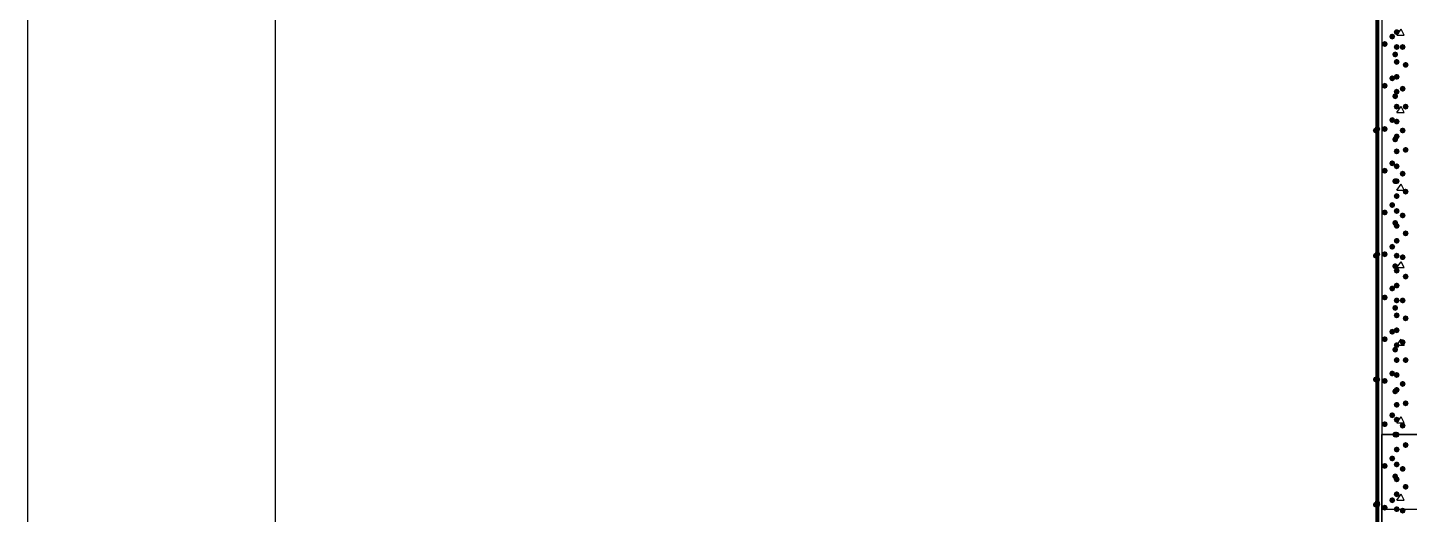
# Model space of a CAD drawing. Header units: millimetres. Extents: x 0 to 420, y 0 to 297.
# Drawn here: x 0.21 to 39.43, y 147.98 to 161.8 of the extents above; entities that cross this region are included whole.
import ezdxf

# ---------------------------------------------------------------- set-up
doc = ezdxf.new("R2010")
doc.units = ezdxf.units.MM
doc.layers.get('0').update_dxf_attribs({"linetype": 'CONTINUOUS'})

msp = doc.modelspace()

# ---------------------------------------------------------------- hatches: boundary and pattern name
at = {"true_color": 0x000007}
h = msp.add_hatch(color=0, dxfattribs=at)
h.paths.add_polyline_path([(38.565667, 228.049667), (38.523333, 228.049667), (38.565667, 84.455)], flags=0)
h.paths.add_polyline_path([(38.523333, 228.049667), (38.565667, 84.455), (38.523333, 84.455)], flags=0)
at = {"true_color": 0x000008}
for points in [[(39.031333, 161.544), (39.006462, 161.484204), (38.946667, 161.459333), (38.886871, 161.484204), (38.862, 161.544), (38.886871, 161.603796), (38.946667, 161.628667), (39.006462, 161.603796)], [(39.158333, 161.671), (39.133463, 161.611204), (39.073667, 161.586333), (39.013871, 161.611204), (38.989, 161.671), (39.013871, 161.730796), (39.073667, 161.755667), (39.133462, 161.730796)], [(38.819667, 161.332333), (38.794796, 161.272537), (38.735, 161.247667), (38.675204, 161.272537), (38.650333, 161.332333), (38.675204, 161.392129), (38.735, 161.417), (38.794796, 161.392129)], [(39.158333, 161.247667), (39.133463, 161.187871), (39.073667, 161.163), (39.013871, 161.187871), (38.989, 161.247667), (39.013871, 161.307462), (39.073667, 161.332333), (39.133462, 161.307463)], [(39.327667, 161.247667), (39.302796, 161.187871), (39.243, 161.163), (39.183204, 161.187871), (39.158333, 161.247667), (39.183204, 161.307462), (39.243, 161.332333), (39.302796, 161.307463)], [(39.116, 161.036), (39.091129, 160.976204), (39.031333, 160.951333), (38.971537, 160.976204), (38.946667, 161.036), (38.971537, 161.095796), (39.031333, 161.120667), (39.091129, 161.095796)], [(39.158333, 160.824333), (39.133463, 160.764537), (39.073667, 160.739667), (39.013871, 160.764537), (38.989, 160.824333), (39.013871, 160.884129), (39.073667, 160.909), (39.133462, 160.884129)], [(39.412333, 160.739667), (39.387463, 160.679871), (39.327667, 160.655), (39.267871, 160.679871), (39.243, 160.739667), (39.267871, 160.799462), (39.327667, 160.824333), (39.387462, 160.799463)], [(39.031333, 160.358667), (39.006462, 160.298871), (38.946667, 160.274), (38.886871, 160.298871), (38.862, 160.358667), (38.886871, 160.418462), (38.946667, 160.443333), (39.006462, 160.418463)], [(39.158333, 160.401), (39.133463, 160.341204), (39.073667, 160.316333), (39.013871, 160.341204), (38.989, 160.401), (39.013871, 160.460796), (39.073667, 160.485667), (39.133462, 160.460796)], [(38.819667, 160.147), (38.794796, 160.087204), (38.735, 160.062333), (38.675204, 160.087204), (38.650333, 160.147), (38.675204, 160.206796), (38.735, 160.231667), (38.794796, 160.206796)], [(39.158333, 159.977667), (39.133463, 159.917871), (39.073667, 159.893), (39.013871, 159.917871), (38.989, 159.977667), (39.013871, 160.037462), (39.073667, 160.062333), (39.133462, 160.037463)], [(39.327667, 160.062333), (39.302796, 160.002537), (39.243, 159.977667), (39.183204, 160.002537), (39.158333, 160.062333), (39.183204, 160.122129), (39.243, 160.147), (39.302796, 160.122129)], [(39.116, 159.850667), (39.091129, 159.790871), (39.031333, 159.766), (38.971537, 159.790871), (38.946667, 159.850667), (38.971537, 159.910462), (39.031333, 159.935333), (39.091129, 159.910463)], [(39.158333, 159.554333), (39.133463, 159.494537), (39.073667, 159.469667), (39.013871, 159.494537), (38.989, 159.554333), (39.013871, 159.614129), (39.073667, 159.639), (39.133462, 159.614129)], [(39.412333, 159.554333), (39.387463, 159.494537), (39.327667, 159.469667), (39.267871, 159.494537), (39.243, 159.554333), (39.267871, 159.614129), (39.327667, 159.639), (39.387462, 159.614129)], [(39.031333, 159.173333), (39.006462, 159.113537), (38.946667, 159.088667), (38.886871, 159.113537), (38.862, 159.173333), (38.886871, 159.233129), (38.946667, 159.258), (39.006462, 159.233129)], [(38.819667, 158.919333), (38.794796, 158.859537), (38.735, 158.834667), (38.675204, 158.859537), (38.650333, 158.919333), (38.675204, 158.979129), (38.735, 159.004), (38.794796, 158.979129)], [(39.158333, 159.131), (39.133463, 159.071204), (39.073667, 159.046333), (39.013871, 159.071204), (38.989, 159.131), (39.013871, 159.190796), (39.073667, 159.215667), (39.133462, 159.190796)], [(39.327667, 158.877), (39.302796, 158.817204), (39.243, 158.792333), (39.183204, 158.817204), (39.158333, 158.877), (39.183204, 158.936796), (39.243, 158.961667), (39.302796, 158.936796)], [(39.116, 158.623), (39.091129, 158.563204), (39.031333, 158.538333), (38.971537, 158.563204), (38.946667, 158.623), (38.971537, 158.682796), (39.031333, 158.707667), (39.091129, 158.682796)], [(39.158333, 158.707667), (39.133463, 158.647871), (39.073667, 158.623), (39.013871, 158.647871), (38.989, 158.707667), (39.013871, 158.767462), (39.073667, 158.792333), (39.133462, 158.767463)], [(39.158333, 158.284333), (39.133463, 158.224538), (39.073667, 158.199667), (39.013871, 158.224538), (38.989, 158.284333), (39.013871, 158.344129), (39.073667, 158.369), (39.133462, 158.344129)], [(39.412333, 158.326667), (39.387463, 158.266871), (39.327667, 158.242), (39.267871, 158.266871), (39.243, 158.326667), (39.267871, 158.386462), (39.327667, 158.411333), (39.387462, 158.386463)], [(38.819667, 157.734), (38.794796, 157.674204), (38.735, 157.649333), (38.675204, 157.674204), (38.650333, 157.734), (38.675204, 157.793796), (38.735, 157.818667), (38.794796, 157.793796)], [(39.031333, 157.945667), (39.006462, 157.885871), (38.946667, 157.861), (38.886871, 157.885871), (38.862, 157.945667), (38.886871, 158.005462), (38.946667, 158.030333), (39.006462, 158.005463)], [(39.158333, 157.861), (39.133463, 157.801204), (39.073667, 157.776333), (39.013871, 157.801204), (38.989, 157.861), (39.013871, 157.920796), (39.073667, 157.945667), (39.133462, 157.920796)], [(39.327667, 157.649333), (39.302796, 157.589538), (39.243, 157.564667), (39.183204, 157.589538), (39.158333, 157.649333), (39.183204, 157.709129), (39.243, 157.734), (39.302796, 157.709129)], [(39.116, 157.437667), (39.091129, 157.377871), (39.031333, 157.353), (38.971537, 157.377871), (38.946667, 157.437667), (38.971537, 157.497462), (39.031333, 157.522333), (39.091129, 157.497463)], [(39.158333, 157.437667), (39.133463, 157.377871), (39.073667, 157.353), (39.013871, 157.377871), (38.989, 157.437667), (39.013871, 157.497462), (39.073667, 157.522333), (39.133462, 157.497463)], [(39.158333, 157.014333), (39.133463, 156.954537), (39.073667, 156.929667), (39.013871, 156.954537), (38.989, 157.014333), (39.013871, 157.074129), (39.073667, 157.099), (39.133462, 157.074129)], [(39.412333, 157.141333), (39.387463, 157.081537), (39.327667, 157.056667), (39.267871, 157.081537), (39.243, 157.141333), (39.267871, 157.201129), (39.327667, 157.226), (39.387462, 157.201129)], [(38.819667, 156.548667), (38.794796, 156.488871), (38.735, 156.464), (38.675204, 156.488871), (38.650333, 156.548667), (38.675204, 156.608462), (38.735, 156.633333), (38.794796, 156.608463)], [(39.031333, 156.760333), (39.006462, 156.700537), (38.946667, 156.675667), (38.886871, 156.700537), (38.862, 156.760333), (38.886871, 156.820129), (38.946667, 156.845), (39.006462, 156.820129)], [(39.158333, 156.591), (39.133463, 156.531204), (39.073667, 156.506333), (39.013871, 156.531204), (38.989, 156.591), (39.013871, 156.650796), (39.073667, 156.675667), (39.133462, 156.650796)], [(39.327667, 156.464), (39.302796, 156.404204), (39.243, 156.379333), (39.183204, 156.404204), (39.158333, 156.464), (39.183204, 156.523796), (39.243, 156.548667), (39.302796, 156.523796)], [(39.116, 156.252333), (39.091129, 156.192537), (39.031333, 156.167667), (38.971537, 156.192537), (38.946667, 156.252333), (38.971537, 156.312129), (39.031333, 156.337), (39.091129, 156.312129)], [(39.158333, 156.167667), (39.133463, 156.107871), (39.073667, 156.083), (39.013871, 156.107871), (38.989, 156.167667), (39.013871, 156.227462), (39.073667, 156.252333), (39.133462, 156.227463)], [(39.158333, 155.744333), (39.133463, 155.684537), (39.073667, 155.659667), (39.013871, 155.684537), (38.989, 155.744333), (39.013871, 155.804129), (39.073667, 155.829), (39.133462, 155.804129)], [(39.412333, 155.956), (39.387463, 155.896204), (39.327667, 155.871333), (39.267871, 155.896204), (39.243, 155.956), (39.267871, 156.015796), (39.327667, 156.040667), (39.387462, 156.015796)], [(38.819667, 155.363333), (38.794796, 155.303537), (38.735, 155.278667), (38.675204, 155.303537), (38.650333, 155.363333), (38.675204, 155.423129), (38.735, 155.448), (38.794796, 155.423129)], [(39.031333, 155.575), (39.006462, 155.515204), (38.946667, 155.490333), (38.886871, 155.515204), (38.862, 155.575), (38.886871, 155.634796), (38.946667, 155.659667), (39.006462, 155.634796)], [(39.158333, 155.321), (39.133463, 155.261204), (39.073667, 155.236333), (39.013871, 155.261204), (38.989, 155.321), (39.013871, 155.380796), (39.073667, 155.405667), (39.133462, 155.380796)], [(39.327667, 155.278667), (39.302796, 155.218871), (39.243, 155.194), (39.183204, 155.218871), (39.158333, 155.278667), (39.183204, 155.338462), (39.243, 155.363333), (39.302796, 155.338463)], [(39.116, 155.024667), (39.091129, 154.964871), (39.031333, 154.94), (38.971537, 154.964871), (38.946667, 155.024667), (38.971537, 155.084462), (39.031333, 155.109333), (39.091129, 155.084463)], [(39.158333, 154.897667), (39.133463, 154.837871), (39.073667, 154.813), (39.013871, 154.837871), (38.989, 154.897667), (39.013871, 154.957462), (39.073667, 154.982333), (39.133462, 154.957463)], [(39.158333, 154.474333), (39.133463, 154.414537), (39.073667, 154.389667), (39.013871, 154.414537), (38.989, 154.474333), (39.013871, 154.534129), (39.073667, 154.559), (39.133462, 154.534129)], [(39.412333, 154.728333), (39.387463, 154.668537), (39.327667, 154.643667), (39.267871, 154.668537), (39.243, 154.728333), (39.267871, 154.788129), (39.327667, 154.813), (39.387462, 154.788129)], [(38.819667, 154.135667), (38.794796, 154.075871), (38.735, 154.051), (38.675204, 154.075871), (38.650333, 154.135667), (38.675204, 154.195462), (38.735, 154.220333), (38.794796, 154.195463)], [(39.031333, 154.389667), (39.006462, 154.329871), (38.946667, 154.305), (38.886871, 154.329871), (38.862, 154.389667), (38.886871, 154.449462), (38.946667, 154.474333), (39.006462, 154.449463)], [(39.116, 153.839333), (39.091129, 153.779538), (39.031333, 153.754667), (38.971537, 153.779538), (38.946667, 153.839333), (38.971537, 153.899129), (39.031333, 153.924), (39.091129, 153.899129)], [(39.158333, 154.051), (39.133463, 153.991204), (39.073667, 153.966333), (39.013871, 153.991204), (38.989, 154.051), (39.013871, 154.110796), (39.073667, 154.135667), (39.133462, 154.110796)], [(39.327667, 154.051), (39.302796, 153.991204), (39.243, 153.966333), (39.183204, 153.991204), (39.158333, 154.051), (39.183204, 154.110796), (39.243, 154.135667), (39.302796, 154.110796)], [(39.158333, 153.627667), (39.133463, 153.567871), (39.073667, 153.543), (39.013871, 153.567871), (38.989, 153.627667), (39.013871, 153.687462), (39.073667, 153.712333), (39.133462, 153.687463)], [(39.412333, 153.543), (39.387463, 153.483204), (39.327667, 153.458333), (39.267871, 153.483204), (39.243, 153.543), (39.267871, 153.602796), (39.327667, 153.627667), (39.387462, 153.602796)], [(38.819667, 152.950333), (38.794796, 152.890537), (38.735, 152.865667), (38.675204, 152.890537), (38.650333, 152.950333), (38.675204, 153.010129), (38.735, 153.035), (38.794796, 153.010129)], [(39.031333, 153.162), (39.006462, 153.102204), (38.946667, 153.077333), (38.886871, 153.102204), (38.862, 153.162), (38.886871, 153.221796), (38.946667, 153.246667), (39.006462, 153.221796)], [(39.158333, 153.204333), (39.133463, 153.144537), (39.073667, 153.119667), (39.013871, 153.144537), (38.989, 153.204333), (39.013871, 153.264129), (39.073667, 153.289), (39.133462, 153.264129)], [(39.116, 152.654), (39.091129, 152.594204), (39.031333, 152.569333), (38.971537, 152.594204), (38.946667, 152.654), (38.971537, 152.713796), (39.031333, 152.738667), (39.091129, 152.713796)], [(39.158333, 152.781), (39.133463, 152.721204), (39.073667, 152.696333), (39.013871, 152.721204), (38.989, 152.781), (39.013871, 152.840796), (39.073667, 152.865667), (39.133462, 152.840796)], [(39.327667, 152.865667), (39.302796, 152.805871), (39.243, 152.781), (39.183204, 152.805871), (39.158333, 152.865667), (39.183204, 152.925462), (39.243, 152.950333), (39.302796, 152.925463)], [(39.158333, 152.357667), (39.133463, 152.297871), (39.073667, 152.273), (39.013871, 152.297871), (38.989, 152.357667), (39.013871, 152.417462), (39.073667, 152.442333), (39.133462, 152.417463)], [(39.412333, 152.357667), (39.387463, 152.297871), (39.327667, 152.273), (39.267871, 152.297871), (39.243, 152.357667), (39.267871, 152.417462), (39.327667, 152.442333), (39.387462, 152.417463)], [(38.819667, 151.765), (38.794796, 151.705204), (38.735, 151.680333), (38.675204, 151.705204), (38.650333, 151.765), (38.675204, 151.824796), (38.735, 151.849667), (38.794796, 151.824796)], [(39.031333, 151.976667), (39.006462, 151.916871), (38.946667, 151.892), (38.886871, 151.916871), (38.862, 151.976667), (38.886871, 152.036462), (38.946667, 152.061333), (39.006462, 152.036463)], [(39.158333, 151.934333), (39.133463, 151.874537), (39.073667, 151.849667), (39.013871, 151.874537), (38.989, 151.934333), (39.013871, 151.994129), (39.073667, 152.019), (39.133462, 151.994129)], [(39.116, 151.468667), (39.091129, 151.408871), (39.031333, 151.384), (38.971537, 151.408871), (38.946667, 151.468667), (38.971537, 151.528462), (39.031333, 151.553333), (39.091129, 151.528463)], [(39.158333, 151.511), (39.133463, 151.451204), (39.073667, 151.426333), (39.013871, 151.451204), (38.989, 151.511), (39.013871, 151.570796), (39.073667, 151.595667), (39.133462, 151.570796)], [(39.327667, 151.680333), (39.302796, 151.620537), (39.243, 151.595667), (39.183204, 151.620537), (39.158333, 151.680333), (39.183204, 151.740129), (39.243, 151.765), (39.302796, 151.740129)], [(39.158333, 151.087667), (39.133463, 151.027871), (39.073667, 151.003), (39.013871, 151.027871), (38.989, 151.087667), (39.013871, 151.147462), (39.073667, 151.172333), (39.133462, 151.147463)], [(39.412333, 151.13), (39.387463, 151.070204), (39.327667, 151.045333), (39.267871, 151.070204), (39.243, 151.13), (39.267871, 151.189796), (39.327667, 151.214667), (39.387462, 151.189796)], [(38.819667, 150.537333), (38.794796, 150.477537), (38.735, 150.452667), (38.675204, 150.477537), (38.650333, 150.537333), (38.675204, 150.597129), (38.735, 150.622), (38.794796, 150.597129)], [(39.031333, 150.791333), (39.006462, 150.731537), (38.946667, 150.706667), (38.886871, 150.731537), (38.862, 150.791333), (38.886871, 150.851129), (38.946667, 150.876), (39.006462, 150.851129)], [(39.158333, 150.664333), (39.133463, 150.604537), (39.073667, 150.579667), (39.013871, 150.604537), (38.989, 150.664333), (39.013871, 150.724129), (39.073667, 150.749), (39.133462, 150.724129)], [(39.116, 150.241), (39.091129, 150.181204), (39.031333, 150.156333), (38.971537, 150.181204), (38.946667, 150.241), (38.971537, 150.300796), (39.031333, 150.325667), (39.091129, 150.300796)], [(39.158333, 150.241), (39.133463, 150.181204), (39.073667, 150.156333), (39.013871, 150.181204), (38.989, 150.241), (39.013871, 150.300796), (39.073667, 150.325667), (39.133462, 150.300796)], [(39.327667, 150.495), (39.302796, 150.435204), (39.243, 150.410333), (39.183204, 150.435204), (39.158333, 150.495), (39.183204, 150.554796), (39.243, 150.579667), (39.302796, 150.554796)], [(39.327667, 148.082), (39.302796, 148.022204), (39.243, 147.997333), (39.183204, 148.022204), (39.158333, 148.082), (39.183204, 148.141796), (39.243, 148.166667), (39.302796, 148.141796)]]:
    msp.add_hatch(color=0, dxfattribs=at).paths.add_polyline_path(points, flags=0)
at = {"true_color": 0x0000fe}
for points in [[(38.565667, 158.877), (38.540796, 158.817204), (38.481, 158.792333), (38.421204, 158.817204), (38.396333, 158.877), (38.421204, 158.936796), (38.481, 158.961667), (38.540796, 158.936796)], [(38.608, 158.919333), (38.583129, 158.859537), (38.523333, 158.834667), (38.463538, 158.859537), (38.438667, 158.919333), (38.463537, 158.979129), (38.523333, 159.004), (38.583129, 158.979129)], [(38.608, 158.919333), (38.583129, 158.859537), (38.523333, 158.834667), (38.463538, 158.859537), (38.438667, 158.919333), (38.463537, 158.979129), (38.523333, 159.004), (38.583129, 158.979129)], [(38.608, 158.919333), (38.583129, 158.859537), (38.523333, 158.834667), (38.463538, 158.859537), (38.438667, 158.919333), (38.463537, 158.979129), (38.523333, 159.004), (38.583129, 158.979129)], [(38.565667, 155.321), (38.540796, 155.261204), (38.481, 155.236333), (38.421204, 155.261204), (38.396333, 155.321), (38.421204, 155.380796), (38.481, 155.405667), (38.540796, 155.380796)], [(38.608, 155.363333), (38.583129, 155.303537), (38.523333, 155.278667), (38.463538, 155.303537), (38.438667, 155.363333), (38.463537, 155.423129), (38.523333, 155.448), (38.583129, 155.423129)], [(38.608, 155.363333), (38.583129, 155.303537), (38.523333, 155.278667), (38.463538, 155.303537), (38.438667, 155.363333), (38.463537, 155.423129), (38.523333, 155.448), (38.583129, 155.423129)], [(38.608, 155.363333), (38.583129, 155.303537), (38.523333, 155.278667), (38.463538, 155.303537), (38.438667, 155.363333), (38.463537, 155.423129), (38.523333, 155.448), (38.583129, 155.423129)], [(38.565667, 151.807333), (38.540796, 151.747537), (38.481, 151.722667), (38.421204, 151.747537), (38.396333, 151.807333), (38.421204, 151.867129), (38.481, 151.892), (38.540796, 151.867129)], [(38.608, 151.807333), (38.583129, 151.747537), (38.523333, 151.722667), (38.463538, 151.747537), (38.438667, 151.807333), (38.463537, 151.867129), (38.523333, 151.892), (38.583129, 151.867129)], [(38.608, 151.807333), (38.583129, 151.747537), (38.523333, 151.722667), (38.463538, 151.747537), (38.438667, 151.807333), (38.463537, 151.867129), (38.523333, 151.892), (38.583129, 151.867129)], [(38.608, 151.807333), (38.583129, 151.747537), (38.523333, 151.722667), (38.463538, 151.747537), (38.438667, 151.807333), (38.463537, 151.867129), (38.523333, 151.892), (38.583129, 151.867129)], [(38.565667, 148.251333), (38.540796, 148.191537), (38.481, 148.166667), (38.421204, 148.191537), (38.396333, 148.251333), (38.421204, 148.311129), (38.481, 148.336), (38.540796, 148.311129)], [(38.608, 148.293667), (38.583129, 148.233871), (38.523333, 148.209), (38.463538, 148.233871), (38.438667, 148.293667), (38.463537, 148.353462), (38.523333, 148.378333), (38.583129, 148.353463)], [(38.608, 148.251333), (38.583129, 148.191537), (38.523333, 148.166667), (38.463538, 148.191537), (38.438667, 148.251333), (38.463537, 148.311129), (38.523333, 148.336), (38.583129, 148.311129)], [(38.608, 148.251333), (38.583129, 148.191537), (38.523333, 148.166667), (38.463538, 148.191537), (38.438667, 148.251333), (38.463537, 148.311129), (38.523333, 148.336), (38.583129, 148.311129)]]:
    msp.add_hatch(color=0, dxfattribs=at).paths.add_polyline_path(points, flags=0)
at = {"true_color": 0x000007}
for points in [[(39.158333, 149.817667), (39.133463, 149.757871), (39.073667, 149.733), (39.013871, 149.757871), (38.989, 149.817667), (39.013871, 149.877462), (39.073667, 149.902333), (39.133462, 149.877463)], [(39.412333, 149.944667), (39.387463, 149.884871), (39.327667, 149.86), (39.267871, 149.884871), (39.243, 149.944667), (39.267871, 150.004462), (39.327667, 150.029333), (39.387462, 150.004463)], [(38.819667, 149.352), (38.794796, 149.292204), (38.735, 149.267333), (38.675204, 149.292204), (38.650333, 149.352), (38.675204, 149.411796), (38.735, 149.436667), (38.794796, 149.411796)], [(39.031333, 149.563667), (39.006462, 149.503871), (38.946667, 149.479), (38.886871, 149.503871), (38.862, 149.563667), (38.886871, 149.623462), (38.946667, 149.648333), (39.006462, 149.623463)], [(39.158333, 149.394333), (39.133463, 149.334537), (39.073667, 149.309667), (39.013871, 149.334537), (38.989, 149.394333), (39.013871, 149.454129), (39.073667, 149.479), (39.133462, 149.454129)], [(39.116, 149.055667), (39.091129, 148.995871), (39.031333, 148.971), (38.971537, 148.995871), (38.946667, 149.055667), (38.971537, 149.115462), (39.031333, 149.140333), (39.091129, 149.115463)], [(39.158333, 148.971), (39.133463, 148.911204), (39.073667, 148.886333), (39.013871, 148.911204), (38.989, 148.971), (39.013871, 149.030796), (39.073667, 149.055667), (39.133462, 149.030796)], [(39.327667, 149.267333), (39.302796, 149.207537), (39.243, 149.182667), (39.183204, 149.207537), (39.158333, 149.267333), (39.183204, 149.327129), (39.243, 149.352), (39.302796, 149.327129)], [(39.412333, 148.759333), (39.387463, 148.699537), (39.327667, 148.674667), (39.267871, 148.699537), (39.243, 148.759333), (39.267871, 148.819129), (39.327667, 148.844), (39.387462, 148.819129)], [(39.031333, 148.378333), (39.006462, 148.318537), (38.946667, 148.293667), (38.886871, 148.318537), (38.862, 148.378333), (38.886871, 148.438129), (38.946667, 148.463), (39.006462, 148.438129)], [(39.158333, 148.547667), (39.133463, 148.487871), (39.073667, 148.463), (39.013871, 148.487871), (38.989, 148.547667), (39.013871, 148.607462), (39.073667, 148.632333), (39.133462, 148.607463)], [(38.819667, 148.166667), (38.794796, 148.106871), (38.735, 148.082), (38.675204, 148.106871), (38.650333, 148.166667), (38.675204, 148.226462), (38.735, 148.251333), (38.794796, 148.226463)], [(39.158333, 148.124333), (39.133463, 148.064537), (39.073667, 148.039667), (39.013871, 148.064537), (38.989, 148.124333), (39.013871, 148.184129), (39.073667, 148.209), (39.133462, 148.184129)]]:
    msp.add_hatch(color=0, dxfattribs=at).paths.add_polyline_path(points, flags=0)

# ---------------------------------------------------------------- linework, layer by layer
at = {"color": 0, "true_color": 0x000007}
for points in [[(0.211667, 0), (420.073667, 0), (420.073667, 296.926), (0.211667, 296.926)], [(7.239, 1.735667), (418.338, 1.735667), (418.338, 295.190333), (7.239, 295.190333)], [(38.481, 84.412667), (38.523333, 84.412667), (38.523333, 228.049667)], [(38.523333, 84.412667), (38.523333, 228.049667)], [(38.565667, 228.049667), (38.523333, 228.049667), (38.565667, 84.455)], [(38.523333, 228.049667), (38.565667, 84.455), (38.523333, 84.455)], [(38.650333, 126.915333), (38.650333, 150.241), (386.884333, 150.241), (386.884333, 126.915333), (224.409, 126.915333), (224.409, 105.748667), (201.125667, 105.748667), (201.125667, 126.915333)], [(38.650333, 126.915333), (38.650333, 150.241), (386.884333, 150.241), (386.884333, 126.915333), (224.409, 126.915333), (224.409, 105.748667), (201.125667, 105.748667), (201.125667, 126.915333)], [(38.650333, 150.241), (38.650333, 148.124333), (40.767, 148.124333), (40.767, 150.241)]]:
    msp.add_lwpolyline(points, close=True, dxfattribs=at)
for points in [[(38.481, 228.049667), (38.481, 84.412667)], [(38.523333, 84.412667), (38.523333, 228.049667)], [(38.523333, 228.049667), (38.523333, 84.455), (38.523333, 84.412667)], [(38.565667, 84.455), (38.565667, 228.049667)], [(38.650333, 162.263667), (38.650333, 150.241)], [(39.073667, 148.378333), (39.200667, 148.547667)], [(39.073667, 148.378333), (39.285333, 148.378333)], [(39.285333, 148.378333), (39.200667, 148.547667)], [(38.650333, 148.124333), (38.650333, 129.032)]]:
    msp.add_lwpolyline(points, dxfattribs=at)
at = {"color": 0, "true_color": 0x000008}
for points in [[(39.073667, 161.586333), (39.200667, 161.755667)], [(39.285333, 161.586333), (39.200667, 161.755667)], [(39.073667, 161.586333), (39.285333, 161.586333)], [(39.073667, 159.385), (39.200667, 159.554333)], [(39.073667, 159.385), (39.285333, 159.385)], [(39.285333, 159.385), (39.200667, 159.554333)], [(39.073667, 157.183667), (39.200667, 157.353)], [(39.285333, 157.183667), (39.200667, 157.353)], [(39.073667, 157.183667), (39.285333, 157.183667)], [(39.073667, 154.982333), (39.200667, 155.151667)], [(39.073667, 154.982333), (39.285333, 154.982333)], [(39.285333, 154.982333), (39.200667, 155.151667)], [(39.073667, 152.781), (39.200667, 152.950333), (39.285333, 152.781)], [(39.073667, 152.781), (39.285333, 152.781)], [(39.073667, 150.579667), (39.200667, 150.749)], [(39.285333, 150.579667), (39.200667, 150.749)], [(39.073667, 150.579667), (39.285333, 150.579667)]]:
    msp.add_lwpolyline(points, dxfattribs=at)

doc.saveas('drawing.dxf')
